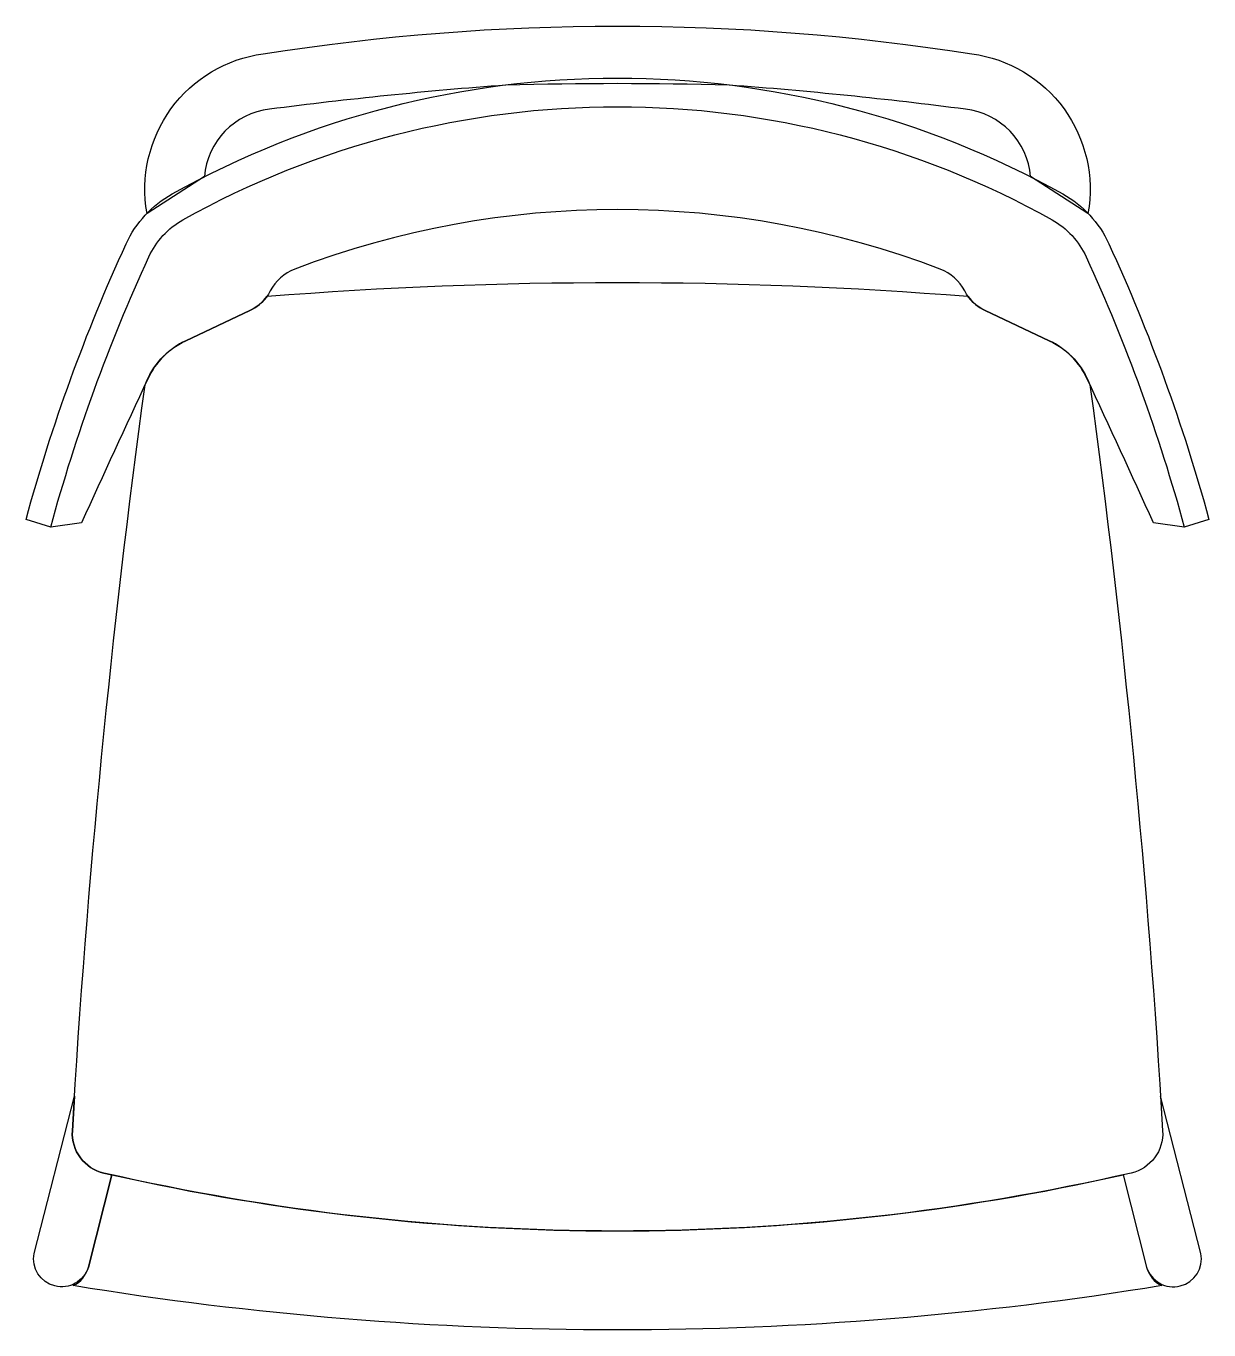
# Model space of a CAD drawing. Header units: millimetres. Extents: x -233 to 233, y -257 to 257.
import ezdxf

# ---------------------------------------------------------------- set-up
doc = ezdxf.new("R2010")
doc.units = ezdxf.units.MM
doc.header["$LTSCALE"] = 0.001

msp = doc.modelspace()

# ---------------------------------------------------------------- linework, layer by layer
for points in [[(-185.1, 182.8, -0.427739), (-139.4, 245.6, -0.0784), (139.4, 245.6, -0.427739), (185.1, 182.8), (162.5, 197.3, 0.358447), (136.9, 223.8, 0.013809), (43.9, 233.3, 0.012969), (-43.9, 233.3, 0.013809), (-136.9, 223.8, 0.358447), (-162.5, 197.3), (-185.1, 182.8)], [(-232.7, 62.4, -0.04132), (-193.3, 170.9, -0.159034), (-175.2, 190.5, -0.260082), (175.2, 190.5, -0.159034), (193.3, 170.9, -0.04132), (232.7, 62.4), (223, 59.3), (210.9, 61, 0.002551), (184.8, 117.7, 0.175773), (169.9, 132.7), (144.6, 144.6, -0.167891), (136.6, 152.3, 0.185147), (127, 160.9, 0.184328), (-127, 160.9, 0.185147), (-136.6, 152.3, -0.167891), (-144.6, 144.6), (-169.9, 132.7, 0.175773), (-184.8, 117.7, 0.002551), (-210.9, 61), (-223, 59.3), (-232.7, 62.4)], [(-223, 59.3, -0.041765), (-184.4, 165.7, -0.158722), (-171, 180.3, -0.260319), (171, 180.3, -0.158722), (184.4, 165.7, -0.041765), (223, 59.3)], [(-202.1, -194.8, -0.367467), (-214.5, -178.2, -0.018974), (-185.9, 115.3, -0.198112), (-169.9, 132.7), (-144.6, 144.6, 0.130604), (-137.9, 150.2, -0.039495), (137.9, 150.2, 0.130604), (144.6, 144.6), (169.9, 132.7, -0.198112), (185.9, 115.3, -0.018974), (214.5, -178.2, -0.367467), (202.1, -194.8, -0.112893), (-202.1, -194.8)], [(-198.9, -195.5), (-208.2, -231.8, -0.952388), (-229.5, -226.4), (-213.7, -164.6), (-214.5, -178.2, 0.367467), (-202.1, -194.8), (-198.9, -195.5)], [(198.9, -195.5), (208.2, -231.8, 0.952388), (229.5, -226.4), (213.7, -164.6), (214.5, -178.2, -0.367467), (202.1, -194.8), (198.9, -195.5)], [(198.9, -195.5), (208.2, -231.8, 0.225697), (214.2, -239.1, -0.081372), (-214.2, -239.1, 0.225697), (-208.2, -231.8), (-198.9, -195.5, 0.111061), (198.9, -195.5)]]:
    msp.add_lwpolyline(points, format="xyb")

doc.saveas('drawing.dxf')
